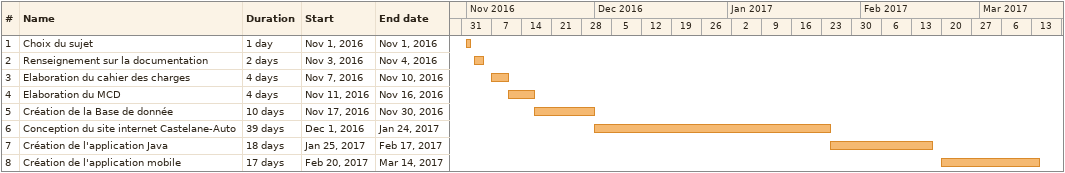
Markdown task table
| ID | Task | Duration | Start | Finish |
|---|---|---|---|---|
| 1 | Choix du sujet | 1d | 2016-11-01 | 2016-11-01 |
| 2 | Renseignement sur la documentation | 2d | 2016-11-03 | 2016-11-04 |
| 3 | Elaboration du cahier des charges | 4d | 2016-11-07 | 2016-11-10 |
| 4 | Elaboration du MCD | 4d | 2016-11-11 | 2016-11-16 |
| 5 | Création de la Base de donnée | 10d | 2016-11-17 | 2016-11-30 |
| 6 | Conception du site internet Castelane-Auto | 39d | 2016-12-01 | 2017-01-24 |
| 7 | Création de l'application Java | 18d | 2017-01-25 | 2017-02-17 |
| 8 | Création de l'application mobile | 17d | 2017-02-20 | 2017-03-14 |
